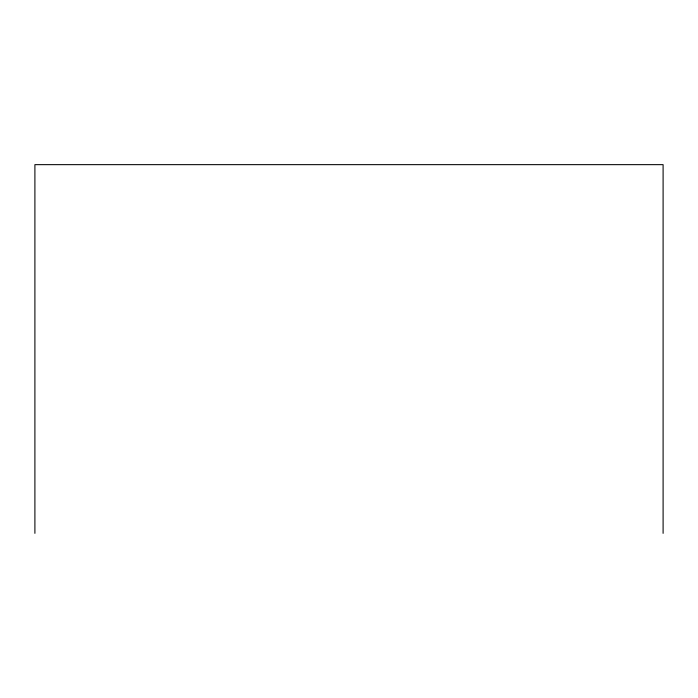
<?xml version="1.0" encoding="UTF-8"?>
<svg xmlns="http://www.w3.org/2000/svg" width="698" height="698" viewBox="0 0 698 698"><rect width="100%" height="100%" fill="white"/><g stroke="black" fill="none" stroke-linecap="round" stroke-linejoin="round"><path stroke-width="1.05" d="M663.1 533.351L663.1 164.649L34.9 164.649L34.9 533.351"/></g></svg>
